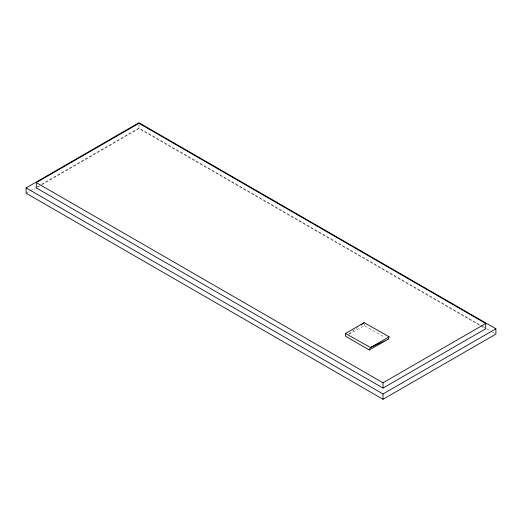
<?xml version="1.0" encoding="UTF-8"?>
<svg xmlns="http://www.w3.org/2000/svg" width="522" height="522" viewBox="0 0 522 522"><rect width="100%" height="100%" fill="white"/><g stroke="black" fill="none" stroke-linecap="round" stroke-linejoin="round"><path stroke-width="0.39" stroke-dasharray="2.61 1.96" d="M348.716 333.891L357.714 327.359M26.1 193.218L29.63 191.183M30.335 190.771L35.274 187.92M35.979 187.515L38.798 185.884M41.623 184.259L138.989 128.047L481.793 325.963M37.708 187.085L41.225 185.049M41.93 184.644L138.989 128.608L480.051 325.519M348.996 334.25L364.376 325.571L384.642 337.271M482.498 326.367L486.028 328.403M486.732 328.814L491.665 331.659M492.37 332.07L495.9 334.106M480.755 325.93L484.99 328.377M364.258 324.129L364.376 325.571M138.989 124.836L138.989 128.608"/><path stroke-width="0.78" d="M388.14 339.287L389.138 336.768L364.147 322.687L345.479 333.467L345.499 336.227L369.263 349.942L388.14 339.287L370.476 347.541L369.263 349.942M360.93 325.023L364.147 322.687M26.1 187.894L138.989 122.722L495.9 328.782L495.9 334.106L383.011 399.278L26.1 193.218L26.1 187.894L383.011 393.953L495.9 328.782M36.299 182.615L138.989 123.329L485.701 323.503L485.701 328.782L383.011 388.068L36.299 187.894L36.299 182.615L383.011 382.789L485.701 323.503M389.138 336.768L370.476 347.541L345.479 333.467M383.011 382.789L383.011 388.068M383.011 393.953L383.011 399.278"/></g></svg>
